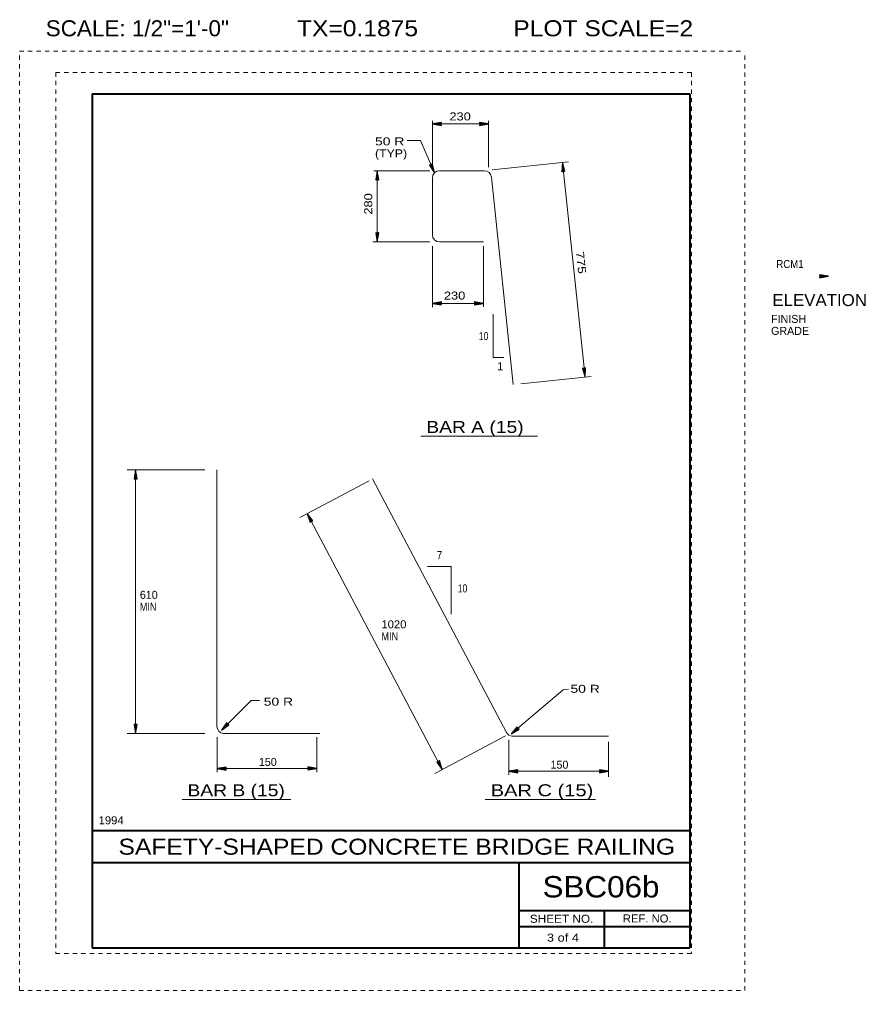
# Model space of a CAD drawing. Extents: x 1370 to 1389.8, y -905.5 to -882.8.
import ezdxf
from ezdxf.enums import TextEntityAlignment as Align

# ---------------------------------------------------------------- set-up
doc = ezdxf.new("R2010")
doc.units = 0
doc.header["$LTSCALE"] = 0.075
doc.linetypes.add('DOTTED', pattern=[1.5, 0.3, -1.2])
for name, color, linetype, lineweight in [('1', 7, 'Continuous', 13), ('3', 7, 'Continuous', 13), ('4', 7, 'Continuous', 25), ('61', 7, 'DOTTED', 13), ('62', 7, 'DOTTED', 13), ('63', 7, 'Continuous', 40)]:
    doc.layers.add(name, color=color, linetype=linetype, lineweight=lineweight)
for name, color, linetype in [('57', 7, 'Continuous'), ('58', 7, 'Continuous'), ('59', 7, 'Continuous'), ('7', 7, 'Continuous'), ('8', 7, 'Continuous'), ('9', 7, 'Continuous')]:
    doc.layers.add(name, color=color, linetype=linetype)

msp = doc.modelspace()

# ---------------------------------------------------------------- linework, layer by layer
at = {"layer": '1'}
for p, q in [((1374.3485, -893.30392), (1372.52575, -893.30392)), ((1372.72408, -899.47775), (1372.72408, -893.30375)), ((1378.19667, -893.55858), (1376.56908, -894.41858)), ((1376.74275, -894.32675), (1379.91033, -900.32142)), ((1374.3485, -899.47775), (1372.52575, -899.47775)), ((1374.63192, -899.56167), (1374.63192, -900.384)), ((1376.9725, -899.56167), (1376.9725, -900.384)), ((1381.39458, -899.53725), (1379.73658, -900.41333)), ((1381.46642, -899.62558), (1381.46642, -900.44792)), ((1383.806, -899.67167), (1383.806, -900.4935)), ((1374.63192, -900.29867), (1376.9725, -900.29867)), ((1381.46642, -900.36258), (1383.807, -900.36258))]:
    msp.add_line(p, q, dxfattribs=at)
for points in [[(1382.86458, -898.43675), (1382.7415, -898.45975), (1381.52317, -899.48458)], [(1375.62792, -898.70383), (1375.42958, -898.70383), (1374.7355, -899.39975)]]:
    msp.add_lwpolyline(points, dxfattribs=at)
at = {"layer": '3'}
for p, q in [((1379.84342, -886.29825), (1380.89342, -886.29825)), ((1379.67675, -887.79825), (1379.67675, -886.46492)), ((1381.05925, -886.44758), (1381.56992, -891.30692)), ((1379.84342, -887.96492), (1380.87225, -887.96492)), ((1379.40792, -892.51833), (1382.14342, -892.51833)), ((1374.62942, -899.31158), (1374.62942, -893.30392)), ((1378.27775, -893.51583), (1381.41508, -899.45333)), ((1374.78358, -899.47775), (1377.03967, -899.47775)), ((1381.54992, -899.54167), (1383.806, -899.54167)), ((1373.81125, -901.02833), (1376.36025, -901.02833)), ((1380.91758, -901.02833), (1383.50358, -901.02833))]:
    msp.add_line(p, q, dxfattribs=at)
for centre, start, end in [((1379.84342, -886.46492), 90, 180), ((1380.89345, -886.46492), 5.98111, 90), ((1379.84342, -887.79825), 180, 270), ((1374.79608, -899.31157), 180, 265.69524), ((1381.56245, -899.3755), 207.85251, 265.68526)]:
    msp.add_arc(centre, 0.16667, start, end, dxfattribs=at)
at = {"layer": '4', "lineweight": 13}
for p, q in [((1379.67675, -886.21708), (1379.67675, -885.13092)), ((1379.67675, -885.20292), (1380.9935, -885.20292)), ((1380.9935, -886.21708), (1380.9935, -885.13092)), ((1381.0755, -886.27908), (1382.87008, -886.0905)), ((1383.25442, -891.12992), (1382.7265, -886.10558)), ((1379.6165, -886.29825), (1378.3085, -886.29825)), ((1378.38725, -887.96492), (1378.38725, -886.298)), ((1379.6165, -887.96492), (1378.28183, -887.96492)), ((1379.67675, -888.06083), (1379.67675, -889.4965)), ((1380.87225, -888.06083), (1380.87225, -889.484)), ((1379.67675, -889.406), (1380.8735, -889.406)), ((1381.74833, -891.28817), (1383.398, -891.11483))]:
    msp.add_line(p, q, dxfattribs=at)
at = {"layer": '4'}
for points in [[(1379.88975, -885.23892), (1379.88825, -885.23442), (1379.88675, -885.22992), (1379.88525, -885.22542), (1379.88375, -885.22092), (1379.88375, -885.21642), (1379.88375, -885.21492), (1379.88375, -885.21192), (1379.88225, -885.20892), (1379.88225, -885.20592), (1379.88225, -885.20292), (1379.88225, -885.19842), (1379.88375, -885.19242), (1379.88375, -885.18942), (1379.88375, -885.18342), (1379.88675, -885.17742), (1379.88825, -885.17292), (1379.88825, -885.16992), (1379.88975, -885.16842), (1379.67675, -885.20292), (1379.88975, -885.23892), (1379.87775, -885.22992), (1379.87625, -885.17742), (1379.71575, -885.20292), (1379.87775, -885.22992), (1379.86875, -885.22092), (1379.86575, -885.18792), (1379.75325, -885.20292), (1379.86875, -885.22092), (1379.85975, -885.21342), (1379.85525, -885.19392), (1379.79075, -885.20292), (1379.85975, -885.21342), (1379.85225, -885.20592), (1379.84925, -885.19842), (1379.82375, -885.20292), (1379.85225, -885.20592)], [(1380.7805, -885.16692), (1380.782, -885.17142), (1380.7835, -885.17592), (1380.785, -885.18042), (1380.7865, -885.18492), (1380.7865, -885.18942), (1380.7865, -885.19092), (1380.7865, -885.19392), (1380.788, -885.19692), (1380.788, -885.19992), (1380.788, -885.20292), (1380.788, -885.20742), (1380.7865, -885.21342), (1380.7865, -885.21642), (1380.7865, -885.22242), (1380.7835, -885.22842), (1380.782, -885.23292), (1380.782, -885.23592), (1380.7805, -885.23742), (1380.9935, -885.20292), (1380.7805, -885.16692), (1380.7925, -885.17592), (1380.794, -885.22842), (1380.9545, -885.20292), (1380.7925, -885.17592), (1380.8015, -885.18492), (1380.8045, -885.21792), (1380.917, -885.20292), (1380.8015, -885.18492), (1380.8105, -885.19242), (1380.815, -885.21192), (1380.8795, -885.20292), (1380.8105, -885.19242), (1380.818, -885.19992), (1380.821, -885.20742), (1380.8465, -885.20292), (1380.818, -885.19992)], [(1379.67525, -886.13675), (1379.67175, -886.13992), (1379.66817, -886.14308), (1379.66467, -886.14617), (1379.66108, -886.14933), (1379.65692, -886.15108), (1379.65558, -886.15167), (1379.65283, -886.15292), (1379.65067, -886.15542), (1379.64792, -886.15658), (1379.64517, -886.15783), (1379.641, -886.15958), (1379.63492, -886.16058), (1379.63217, -886.16175), (1379.62658, -886.16408), (1379.61992, -886.16367), (1379.61517, -886.16408), (1379.61242, -886.16525), (1379.6105, -886.1645), (1379.72592, -886.34675), (1379.67525, -886.13675), (1379.67175, -886.15133), (1379.62408, -886.17333), (1379.71058, -886.31092), (1379.67175, -886.15133), (1379.667, -886.16317), (1379.63783, -886.17883), (1379.69583, -886.27642), (1379.667, -886.16317), (1379.66367, -886.17433), (1379.6475, -886.18617), (1379.68108, -886.24192), (1379.66367, -886.17433), (1379.65967, -886.18417), (1379.654, -886.18992), (1379.66817, -886.21158), (1379.65967, -886.18417)], [(1382.71292, -886.32117), (1382.71725, -886.31925), (1382.72158, -886.31725), (1382.72592, -886.31533), (1382.73025, -886.31333), (1382.73467, -886.31283), (1382.73617, -886.31267), (1382.73917, -886.31242), (1382.742, -886.31058), (1382.745, -886.31025), (1382.748, -886.30992), (1382.75242, -886.3095), (1382.75858, -886.31033), (1382.76158, -886.31), (1382.7675, -886.30942), (1382.77383, -886.31175), (1382.77842, -886.31275), (1382.78142, -886.3125), (1382.78308, -886.31383), (1382.7265, -886.10558), (1382.71292, -886.32117), (1382.72067, -886.30833), (1382.77267, -886.30133), (1382.73058, -886.14433), (1382.72067, -886.30833), (1382.72867, -886.29842), (1382.76117, -886.292), (1382.7345, -886.18167), (1382.72867, -886.29842), (1382.73517, -886.28867), (1382.75408, -886.28217), (1382.73842, -886.219), (1382.73517, -886.28867), (1382.74183, -886.28042), (1382.749, -886.27667), (1382.74183, -886.25175), (1382.74183, -886.28042)], [(1378.35125, -886.511), (1378.35575, -886.5095), (1378.36025, -886.508), (1378.36475, -886.5065), (1378.36925, -886.505), (1378.37375, -886.505), (1378.37525, -886.505), (1378.37825, -886.505), (1378.38125, -886.5035), (1378.38425, -886.5035), (1378.38725, -886.5035), (1378.39175, -886.5035), (1378.39775, -886.505), (1378.40075, -886.505), (1378.40675, -886.505), (1378.41275, -886.508), (1378.41725, -886.5095), (1378.42025, -886.5095), (1378.42175, -886.511), (1378.38725, -886.298), (1378.35125, -886.511), (1378.36025, -886.499), (1378.41275, -886.4975), (1378.38725, -886.337), (1378.36025, -886.499), (1378.36925, -886.49), (1378.40225, -886.487), (1378.38725, -886.3745), (1378.36925, -886.49), (1378.37675, -886.481), (1378.39625, -886.4765), (1378.38725, -886.412), (1378.37675, -886.481), (1378.38425, -886.4735), (1378.39175, -886.4705), (1378.38725, -886.445), (1378.38425, -886.4735)], [(1378.42325, -887.75192), (1378.41875, -887.75342), (1378.41425, -887.75492), (1378.40975, -887.75642), (1378.40525, -887.75792), (1378.40075, -887.75792), (1378.39925, -887.75792), (1378.39625, -887.75792), (1378.39325, -887.75942), (1378.39025, -887.75942), (1378.38725, -887.75942), (1378.38275, -887.75942), (1378.37675, -887.75792), (1378.37375, -887.75792), (1378.36775, -887.75792), (1378.36175, -887.75492), (1378.35725, -887.75342), (1378.35425, -887.75342), (1378.35275, -887.75192), (1378.38725, -887.96492), (1378.42325, -887.75192), (1378.41425, -887.76392), (1378.36175, -887.76542), (1378.38725, -887.92592), (1378.41425, -887.76392), (1378.40525, -887.77292), (1378.37225, -887.77592), (1378.38725, -887.88842), (1378.40525, -887.77292), (1378.39775, -887.78192), (1378.37825, -887.78642), (1378.38725, -887.85092), (1378.39775, -887.78192), (1378.39025, -887.78942), (1378.38275, -887.79242), (1378.38725, -887.81792), (1378.39025, -887.78942)], [(1388.75058, -888.735), (1388.75208, -888.7395), (1388.75358, -888.744), (1388.75508, -888.7485), (1388.75658, -888.753), (1388.75658, -888.7575), (1388.75658, -888.759), (1388.75658, -888.762), (1388.75808, -888.765), (1388.75808, -888.768), (1388.75808, -888.771), (1388.75808, -888.7755), (1388.75658, -888.7815), (1388.75658, -888.7845), (1388.75658, -888.7905), (1388.75358, -888.7965), (1388.75208, -888.801), (1388.75208, -888.804), (1388.75058, -888.8055), (1388.96358, -888.771), (1388.75058, -888.735), (1388.76258, -888.744), (1388.76408, -888.7965), (1388.92458, -888.771), (1388.76258, -888.744), (1388.77158, -888.753), (1388.77458, -888.786), (1388.88708, -888.771), (1388.77158, -888.753), (1388.78058, -888.7605), (1388.78508, -888.78), (1388.84958, -888.771), (1388.78058, -888.7605), (1388.78808, -888.768), (1388.79108, -888.7755), (1388.81658, -888.771), (1388.78808, -888.768)], [(1379.88975, -889.442), (1379.88825, -889.4375), (1379.88675, -889.433), (1379.88525, -889.4285), (1379.88375, -889.424), (1379.88375, -889.4195), (1379.88375, -889.418), (1379.88375, -889.415), (1379.88225, -889.412), (1379.88225, -889.409), (1379.88225, -889.406), (1379.88225, -889.4015), (1379.88375, -889.3955), (1379.88375, -889.3925), (1379.88375, -889.3865), (1379.88675, -889.3805), (1379.88825, -889.376), (1379.88825, -889.373), (1379.88975, -889.3715), (1379.67675, -889.406), (1379.88975, -889.442), (1379.87775, -889.433), (1379.87625, -889.3805), (1379.71575, -889.406), (1379.87775, -889.433), (1379.86875, -889.424), (1379.86575, -889.391), (1379.75325, -889.406), (1379.86875, -889.424), (1379.85975, -889.4165), (1379.85525, -889.397), (1379.79075, -889.406), (1379.85975, -889.4165), (1379.85225, -889.409), (1379.84925, -889.4015), (1379.82375, -889.406), (1379.85225, -889.409)], [(1380.6605, -889.37), (1380.662, -889.3745), (1380.6635, -889.379), (1380.665, -889.3835), (1380.6665, -889.388), (1380.6665, -889.3925), (1380.6665, -889.394), (1380.6665, -889.397), (1380.668, -889.4), (1380.668, -889.403), (1380.668, -889.406), (1380.668, -889.4105), (1380.6665, -889.4165), (1380.6665, -889.4195), (1380.6665, -889.4255), (1380.6635, -889.4315), (1380.662, -889.436), (1380.662, -889.439), (1380.6605, -889.4405), (1380.8735, -889.406), (1380.6605, -889.37), (1380.6725, -889.379), (1380.674, -889.4315), (1380.8345, -889.406), (1380.6725, -889.379), (1380.6815, -889.388), (1380.6845, -889.421), (1380.797, -889.406), (1380.6815, -889.388), (1380.6905, -889.3955), (1380.695, -889.415), (1380.7595, -889.406), (1380.6905, -889.3955), (1380.698, -889.403), (1380.701, -889.4105), (1380.7265, -889.406), (1380.698, -889.403)], [(1383.268, -890.91433), (1383.26367, -890.91625), (1383.25933, -890.91825), (1383.255, -890.92017), (1383.25067, -890.92217), (1383.24625, -890.92267), (1383.24475, -890.92283), (1383.24175, -890.92308), (1383.23892, -890.92492), (1383.23592, -890.92525), (1383.23292, -890.92558), (1383.2285, -890.926), (1383.22233, -890.92517), (1383.21933, -890.9255), (1383.21342, -890.92608), (1383.20708, -890.92375), (1383.2025, -890.92275), (1383.1995, -890.923), (1383.19783, -890.92167), (1383.25442, -891.12992), (1383.268, -890.91433), (1383.26025, -890.92717), (1383.20825, -890.93417), (1383.25033, -891.09117), (1383.26025, -890.92717), (1383.25225, -890.93708), (1383.21975, -890.9435), (1383.24642, -891.05383), (1383.25225, -890.93708), (1383.24575, -890.94683), (1383.22683, -890.95333), (1383.2425, -891.0165), (1383.24575, -890.94683), (1383.23908, -890.95508), (1383.23192, -890.95883), (1383.23908, -890.98375), (1383.23908, -890.95508)], [(1372.68808, -893.51675), (1372.69258, -893.51525), (1372.69708, -893.51375), (1372.70158, -893.51225), (1372.70608, -893.51075), (1372.71058, -893.51075), (1372.71208, -893.51075), (1372.71508, -893.51075), (1372.71808, -893.50925), (1372.72108, -893.50925), (1372.72408, -893.50925), (1372.72858, -893.50925), (1372.73458, -893.51075), (1372.73758, -893.51075), (1372.74358, -893.51075), (1372.74958, -893.51375), (1372.75408, -893.51525), (1372.75708, -893.51525), (1372.75858, -893.51675), (1372.72408, -893.30375), (1372.68808, -893.51675), (1372.69708, -893.50475), (1372.74958, -893.50325), (1372.72408, -893.34275), (1372.69708, -893.50475), (1372.70608, -893.49575), (1372.73908, -893.49275), (1372.72408, -893.38025), (1372.70608, -893.49575), (1372.71358, -893.48675), (1372.73308, -893.48225), (1372.72408, -893.41775), (1372.71358, -893.48675), (1372.72108, -893.47925), (1372.72858, -893.47625), (1372.72408, -893.45075), (1372.72108, -893.47925)], [(1376.81042, -894.53192), (1376.81375, -894.5285), (1376.817, -894.525), (1376.82025, -894.52158), (1376.82358, -894.51817), (1376.8275, -894.51608), (1376.82883, -894.51542), (1376.8315, -894.514), (1376.83342, -894.51125), (1376.83608, -894.50983), (1376.83875, -894.50842), (1376.84275, -894.50633), (1376.84875, -894.50483), (1376.85142, -894.5035), (1376.85667, -894.50067), (1376.86342, -894.5005), (1376.86808, -894.49975), (1376.87075, -894.49833), (1376.87275, -894.49892), (1376.74275, -894.32675), (1376.81042, -894.53192), (1376.81275, -894.51708), (1376.8585, -894.49125), (1376.761, -894.36125), (1376.81275, -894.51708), (1376.8165, -894.50492), (1376.84433, -894.48683), (1376.7785, -894.39442), (1376.8165, -894.50492), (1376.819, -894.49342), (1376.83408, -894.48033), (1376.796, -894.42758), (1376.819, -894.49342), (1376.82208, -894.48333), (1376.82733, -894.47717), (1376.81142, -894.45675), (1376.82208, -894.48333)], [(1372.76008, -899.26475), (1372.75558, -899.26625), (1372.75108, -899.26775), (1372.74658, -899.26925), (1372.74208, -899.27075), (1372.73758, -899.27075), (1372.73608, -899.27075), (1372.73308, -899.27075), (1372.73008, -899.27225), (1372.72708, -899.27225), (1372.72408, -899.27225), (1372.71958, -899.27225), (1372.71358, -899.27075), (1372.71058, -899.27075), (1372.70458, -899.27075), (1372.69858, -899.26775), (1372.69408, -899.26625), (1372.69108, -899.26625), (1372.68958, -899.26475), (1372.72408, -899.47775), (1372.76008, -899.26475), (1372.75108, -899.27675), (1372.69858, -899.27825), (1372.72408, -899.43875), (1372.75108, -899.27675), (1372.74208, -899.28575), (1372.70908, -899.28875), (1372.72408, -899.40125), (1372.74208, -899.28575), (1372.73458, -899.29475), (1372.71508, -899.29925), (1372.72408, -899.36375), (1372.73458, -899.29475), (1372.72708, -899.30225), (1372.71958, -899.30525), (1372.72408, -899.33075), (1372.72708, -899.30225)], [(1374.91142, -899.27433), (1374.90717, -899.27225), (1374.90292, -899.27017), (1374.89867, -899.268), (1374.89442, -899.26592), (1374.89125, -899.26275), (1374.89017, -899.26167), (1374.88808, -899.2595), (1374.88483, -899.2585), (1374.88275, -899.25633), (1374.88058, -899.25425), (1374.87742, -899.25108), (1374.87425, -899.24575), (1374.87208, -899.24367), (1374.86783, -899.23942), (1374.86575, -899.23308), (1374.86358, -899.22883), (1374.8615, -899.22667), (1374.8615, -899.22458), (1374.7355, -899.39975), (1374.91142, -899.27433), (1374.89658, -899.2765), (1374.85833, -899.2405), (1374.763, -899.37217), (1374.89658, -899.2765), (1374.88383, -899.2765), (1374.85833, -899.25533), (1374.7895, -899.34558), (1374.88383, -899.2765), (1374.87217, -899.27758), (1374.85517, -899.267), (1374.816, -899.319), (1374.87217, -899.27758), (1374.86158, -899.27758), (1374.85417, -899.27442), (1374.83933, -899.29567), (1374.86158, -899.27758)], [(1381.70933, -899.375), (1381.70533, -899.37258), (1381.70125, -899.37008), (1381.69717, -899.36758), (1381.69317, -899.36508), (1381.69025, -899.36167), (1381.68933, -899.3605), (1381.68733, -899.35825), (1381.68425, -899.35692), (1381.68233, -899.35458), (1381.68042, -899.35233), (1381.6775, -899.34883), (1381.67483, -899.34333), (1381.67292, -899.341), (1381.669, -899.33642), (1381.66742, -899.32992), (1381.66567, -899.3255), (1381.66375, -899.32317), (1381.664, -899.32108), (1381.52317, -899.48458), (1381.70933, -899.375), (1381.69433, -899.37583), (1381.65942, -899.33667), (1381.553, -899.4595), (1381.69433, -899.37583), (1381.68167, -899.37475), (1381.65817, -899.35142), (1381.58175, -899.43533), (1381.68167, -899.37475), (1381.67, -899.37483), (1381.654, -899.36283), (1381.61042, -899.41117), (1381.67, -899.37483), (1381.65942, -899.37392), (1381.65225, -899.37008), (1381.63567, -899.38992), (1381.65942, -899.37392)], [(1374.84492, -900.33467), (1374.84342, -900.33017), (1374.84192, -900.32567), (1374.84042, -900.32117), (1374.83892, -900.31667), (1374.83892, -900.31217), (1374.83892, -900.31067), (1374.83892, -900.30767), (1374.83742, -900.30467), (1374.83742, -900.30167), (1374.83742, -900.29867), (1374.83742, -900.29417), (1374.83892, -900.28817), (1374.83892, -900.28517), (1374.83892, -900.27917), (1374.84192, -900.27317), (1374.84342, -900.26867), (1374.84342, -900.26567), (1374.84492, -900.26417), (1374.63192, -900.29867), (1374.84492, -900.33467), (1374.83292, -900.32567), (1374.83142, -900.27317), (1374.67092, -900.29867), (1374.83292, -900.32567), (1374.82392, -900.31667), (1374.82092, -900.28367), (1374.70842, -900.29867), (1374.82392, -900.31667), (1374.81492, -900.30917), (1374.81042, -900.28967), (1374.74592, -900.29867), (1374.81492, -900.30917), (1374.80742, -900.30167), (1374.80442, -900.29417), (1374.77892, -900.29867), (1374.80742, -900.30167)], [(1376.7595, -900.26267), (1376.761, -900.26717), (1376.7625, -900.27167), (1376.764, -900.27617), (1376.7655, -900.28067), (1376.7655, -900.28517), (1376.7655, -900.28667), (1376.7655, -900.28967), (1376.767, -900.29267), (1376.767, -900.29567), (1376.767, -900.29867), (1376.767, -900.30317), (1376.7655, -900.30917), (1376.7655, -900.31217), (1376.7655, -900.31817), (1376.7625, -900.32417), (1376.761, -900.32867), (1376.761, -900.33167), (1376.7595, -900.33317), (1376.9725, -900.29867), (1376.7595, -900.26267), (1376.7715, -900.27167), (1376.773, -900.32417), (1376.9335, -900.29867), (1376.7715, -900.27167), (1376.7805, -900.28067), (1376.7835, -900.31367), (1376.896, -900.29867), (1376.7805, -900.28067), (1376.7895, -900.28817), (1376.794, -900.30767), (1376.8585, -900.29867), (1376.7895, -900.28817), (1376.797, -900.29567), (1376.8, -900.30317), (1376.8255, -900.29867), (1376.797, -900.29567)], [(1379.84267, -900.11625), (1379.83933, -900.11967), (1379.83608, -900.12317), (1379.83283, -900.12658), (1379.8295, -900.13), (1379.82558, -900.13208), (1379.82425, -900.13275), (1379.82158, -900.13417), (1379.81967, -900.13692), (1379.817, -900.13833), (1379.81433, -900.13975), (1379.81033, -900.14183), (1379.80433, -900.14333), (1379.80167, -900.14467), (1379.79642, -900.1475), (1379.78967, -900.14767), (1379.785, -900.14842), (1379.78233, -900.14983), (1379.78033, -900.14925), (1379.91033, -900.32142), (1379.84267, -900.11625), (1379.84033, -900.13108), (1379.79458, -900.15692), (1379.89208, -900.28692), (1379.84033, -900.13108), (1379.83658, -900.14325), (1379.80875, -900.16133), (1379.87458, -900.25375), (1379.83658, -900.14325), (1379.83408, -900.15475), (1379.819, -900.16783), (1379.85708, -900.22058), (1379.83408, -900.15475), (1379.831, -900.16483), (1379.82575, -900.171), (1379.84167, -900.19142), (1379.831, -900.16483)], [(1381.67942, -900.39858), (1381.67792, -900.39408), (1381.67642, -900.38958), (1381.67492, -900.38508), (1381.67342, -900.38058), (1381.67342, -900.37608), (1381.67342, -900.37458), (1381.67342, -900.37158), (1381.67192, -900.36858), (1381.67192, -900.36558), (1381.67192, -900.36258), (1381.67192, -900.35808), (1381.67342, -900.35208), (1381.67342, -900.34908), (1381.67342, -900.34308), (1381.67642, -900.33708), (1381.67792, -900.33258), (1381.67792, -900.32958), (1381.67942, -900.32808), (1381.46642, -900.36258), (1381.67942, -900.39858), (1381.66742, -900.38958), (1381.66592, -900.33708), (1381.50542, -900.36258), (1381.66742, -900.38958), (1381.65842, -900.38058), (1381.65542, -900.34758), (1381.54292, -900.36258), (1381.65842, -900.38058), (1381.64942, -900.37308), (1381.64492, -900.35358), (1381.58042, -900.36258), (1381.64942, -900.37308), (1381.64192, -900.36558), (1381.63892, -900.35808), (1381.61342, -900.36258), (1381.64192, -900.36558)], [(1383.594, -900.32658), (1383.5955, -900.33108), (1383.597, -900.33558), (1383.5985, -900.34008), (1383.6, -900.34458), (1383.6, -900.34908), (1383.6, -900.35058), (1383.6, -900.35358), (1383.6015, -900.35658), (1383.6015, -900.35958), (1383.6015, -900.36258), (1383.6015, -900.36708), (1383.6, -900.37308), (1383.6, -900.37608), (1383.6, -900.38208), (1383.597, -900.38808), (1383.5955, -900.39258), (1383.5955, -900.39558), (1383.594, -900.39708), (1383.807, -900.36258), (1383.594, -900.32658), (1383.606, -900.33558), (1383.6075, -900.38808), (1383.768, -900.36258), (1383.606, -900.33558), (1383.615, -900.34458), (1383.618, -900.37758), (1383.7305, -900.36258), (1383.615, -900.34458), (1383.624, -900.35208), (1383.6285, -900.37158), (1383.693, -900.36258), (1383.624, -900.35208), (1383.6315, -900.35958), (1383.6345, -900.36708), (1383.66, -900.36258), (1383.6315, -900.35958)]]:
    msp.add_lwpolyline(points, dxfattribs=at)
at = {"layer": '4', "lineweight": 13}
for points in [[(1379.72592, -886.34675), (1379.40267, -885.59067), (1379.08733, -885.59067)], [(1381.35092, -890.669), (1381.1045, -890.669), (1381.1045, -889.65833)], [(1379.56442, -895.5685), (1380.11883, -895.5685), (1380.11883, -896.68525)]]:
    msp.add_lwpolyline(points, dxfattribs=at)
at = {"layer": '61'}
for p, q in [((1385.75, -883.995), (1370.85, -883.995)), ((1370.85, -883.995), (1370.85, -904.63)), ((1385.75, -883.995), (1385.75, -904.63)), ((1385.75, -904.63), (1370.85, -904.63))]:
    msp.add_line(p, q, dxfattribs=at)
at = {"layer": '62'}
for p, q in [((1370, -905.5), (1370, -883.5)), ((1370, -883.5), (1387, -883.5)), ((1387, -905.5), (1387, -883.5)), ((1370, -905.5), (1387, -905.5))]:
    msp.add_line(p, q, dxfattribs=at)
at = {"layer": '63'}
for p, q in [((1371.70833, -884.5), (1371.70833, -904.5)), ((1371.70833, -884.5), (1385.70833, -884.5)), ((1385.70833, -884.5), (1385.70833, -904.5)), ((1371.70833, -901.75), (1385.70833, -901.75)), ((1371.70833, -902.5), (1385.70833, -902.5)), ((1381.70833, -904.5), (1381.70833, -902.5)), ((1381.70833, -903.625), (1385.70833, -903.625)), ((1383.70833, -904.5), (1383.70833, -903.625)), ((1381.70833, -904), (1385.70833, -904)), ((1371.70833, -904.5), (1385.70833, -904.5))]:
    msp.add_line(p, q, dxfattribs=at)

# ---------------------------------------------------------------- texts
at = {"layer": '3'}
for s, width, p in [('ELEVATION', 1.05, (1387.6455, -889.467)), ('BAR A (15)', 1.2, (1379.53483, -892.43925)), ('BAR B (15)', 1.2, (1373.93817, -900.94925)), ('BAR C (15)', 1.25, (1381.0445, -900.94925))]:
    msp.add_text(s, height=0.2812, dxfattribs=dict(at, width=width)).set_placement(p)
at = {"layer": '57', "width": 1.15}
msp.add_text('SAFETY-SHAPED CONCRETE BRIDGE RAILING', height=0.375, dxfattribs=at).set_placement((1372.3225, -902.31725))
at = {"layer": '58', "width": 1.1}
msp.add_text('SBC06b', height=0.5, dxfattribs=at).set_placement((1382.25958, -903.31875))
at = {"layer": '59'}
for s, width, p in [('SHEET NO.', 1.1, (1382.70571, -903.91217)), ('REF. NO.', 1.05, (1384.71208, -903.9055))]:
    msp.add_text(s, height=0.1877, dxfattribs=dict(at, width=width)).set_placement(p, align=Align.CENTER)
at = {"layer": '7'}
for s, width, p in [('230', 1.2, (1380.07642, -885.11975)), ('50 R', 1.3, (1378.33267, -885.70425)), ('(TYP)', 1.15, (1378.33267, -885.98542)), ('230', 1.2, (1379.94717, -889.3155))]:
    msp.add_text(s, height=0.1875, dxfattribs=dict(at, width=width)).set_placement(p)
for s, rotation, width, p in [('280', 90, 1.2, (1378.26867, -887.32633)), ('775', 275.998, 1.25, (1383.04067, -888.19917))]:
    msp.add_text(s, height=0.1875, rotation=rotation, dxfattribs=dict(at, width=width)).set_placement(p)
at = {"layer": '8'}
for s, width, p in [('RCM1', 0.9, (1387.73825, -888.57658)), ('10', 0.8, (1380.76567, -890.2655)), ('7', 0.9, (1379.78, -895.39558)), ('10', 0.8, (1380.27283, -896.17375)), ('MIN', 0.85, (1372.8225, -896.60567)), ('1020', 1.05, (1378.4835, -897.0155)), ('MIN', 0.85, (1378.4835, -897.29667)), ('50 R', 1.3, (1382.91375, -898.52583)), ('50 R', 1.3, (1375.72492, -898.82733)), ('1994', 1.05, (1371.85675, -901.60575)), ('3 of 4', 1.2, (1382.36083, -904.35383))]:
    msp.add_text(s, height=0.1875, dxfattribs=dict(at, width=width)).set_placement(p)
for s, p in [('FINISH', (1387.61417, -889.862)), ('GRADE', (1387.61417, -890.14317)), ('1', (1381.19683, -890.97158)), ('610', (1372.8225, -896.3245)), ('150', (1375.61167, -900.23825)), ('150', (1382.44617, -900.30217))]:
    msp.add_text(s, height=0.1875, dxfattribs=at).set_placement(p)
at = {"layer": '9'}
for s, width, p in [('SCALE: 1/2"=1\'-0"', 1.05, (1372.76367, -883.14883)), ('TX=0.1875', 1.15, (1377.92333, -883.14883)), ('PLOT SCALE=2', 1.15, (1383.68129, -883.14883))]:
    msp.add_text(s, height=0.375, dxfattribs=dict(at, width=width)).set_placement(p, align=Align.CENTER)

doc.saveas('drawing.dxf')
